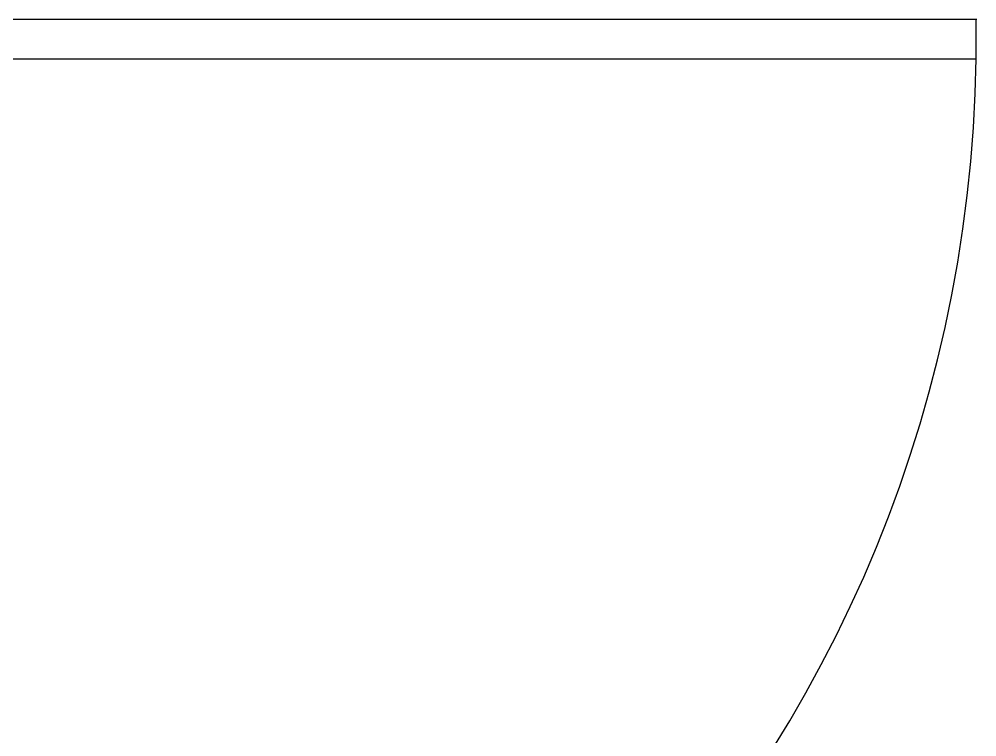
# Model space of a CAD drawing. Extents: x 1904969 to 5853062, y -2352335 to -765157.
# Drawn here: x 1920608 to 1921209, y -839794 to -839344 of the extents above; entities that cross this region are included whole.
import ezdxf

# ---------------------------------------------------------------- set-up
doc = ezdxf.new("R2010")
doc.units = 0
doc.header["$LTSCALE"] = 12
doc.header["$MEASUREMENT"] = 0
doc.layers.add('DR', color=7, linetype='CONTINUOUS')
doc.layers.add('WIN', color=5, linetype='CONTINUOUS')

# ---------------------------------------------------------------- blocks, each defined once
blk = doc.blocks.new('D1200')
at = {"layer": 'DR', "color": 7}
for p, q in [((37, 115), (37, 965)), ((62, 115), (62, 964.64))]:
    blk.add_line(p, q, dxfattribs=at)
at = {"layer": 'WIN', "color": 7}
for q in [(37, 964.53), (62, 964.53)]:
    blk.add_line((62, 964.53), q, dxfattribs=at)
blk.add_arc((49.5, 124.93), 839.7, 359.3227, 89.14705, dxfattribs=at)

msp = doc.modelspace()

# ---------------------------------------------------------------- block references
at = {"layer": 'DR', "color": 0, "linetype": 'Continuous', "rotation": 270}
msp.add_blockref('D1200', (1920244.33, -839306.83), dxfattribs=at)

doc.saveas('drawing.dxf')
